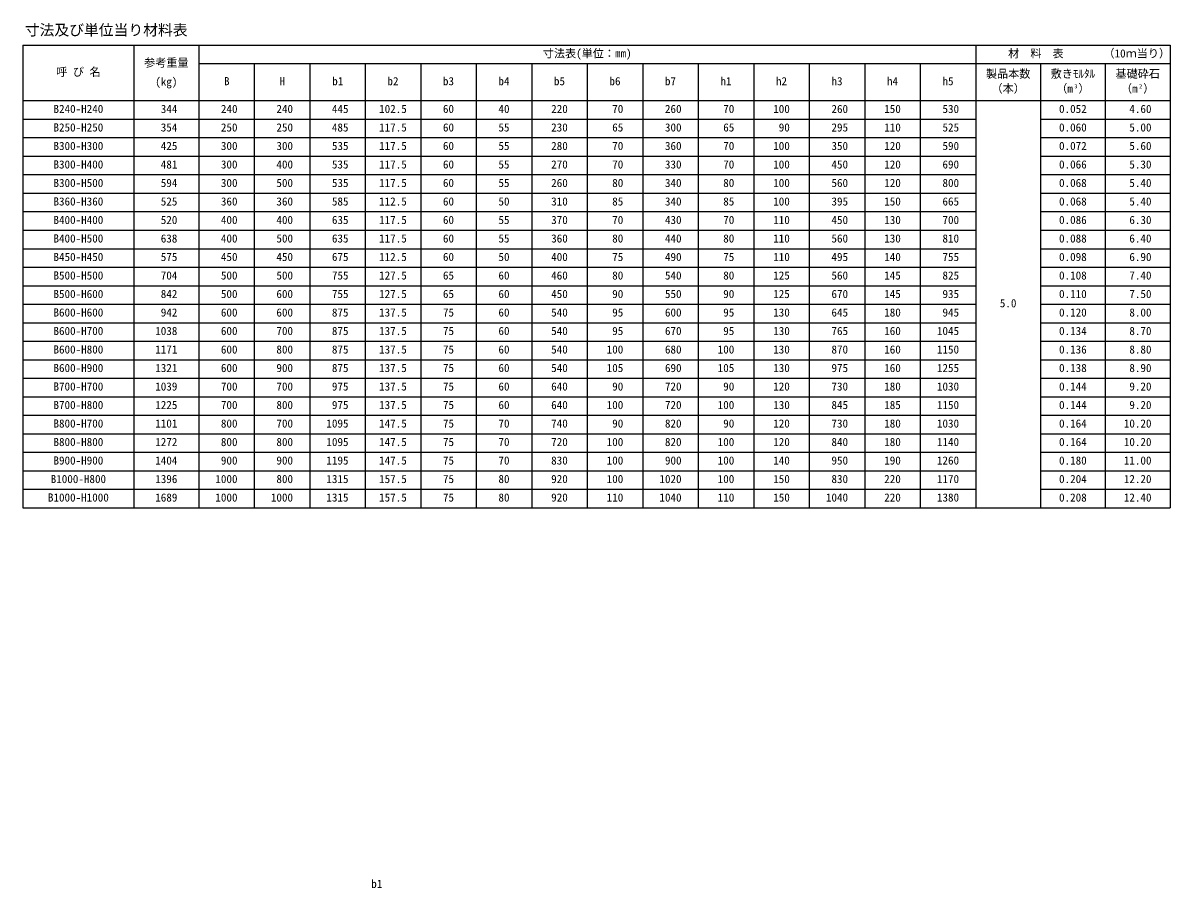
# Model space of a CAD drawing. Units: millimetres, scale not verified. Extents: x -33600 to 33600, y -11880 to 11880.
# Drawn here: x -29462 to -23262, y 1417 to 6092 of the extents above; entities that cross this region are included whole.
import ezdxf
from ezdxf.enums import TextEntityAlignment as Align

# ---------------------------------------------------------------- set-up
doc = ezdxf.new("R2010")
doc.units = ezdxf.units.MM
doc.header["$LTSCALE"] = 40
for name, color, linetype, lineweight in [('0-0_DIM', 7, 'Continuous', 25), ('0-3_HYO', 3, 'Continuous', 25), ('0-4_HYO2', 4, 'Continuous', 25), ('0-6_TXT', 7, 'Continuous', 25)]:
    doc.layers.add(name, color=color, linetype=linetype, lineweight=lineweight)
doc.styles.add('ＭＳ ゴシック', font='')
doc.styles.get('ＭＳ ゴシック').set_extended_font_data('MS Gothic')

msp = doc.modelspace()

# ---------------------------------------------------------------- linework, layer by layer
at = {"layer": '0-3_HYO'}
for p, q in [((-29462, 5972.6), (-29462, 3472.6)), ((-29462, 5972.6), (-23261.99, 5972.6)), ((-28862, 5972.6), (-28862, 3472.6)), ((-28512, 5972.6), (-28512, 3472.6)), ((-24311.99, 5972.6), (-24311.99, 3472.6)), ((-23261.99, 5972.6), (-23261.99, 3472.6)), ((-28512, 5872.6), (-23261.99, 5872.6)), ((-28212, 5872.6), (-28212, 3472.6)), ((-27912, 5872.6), (-27912, 3472.6)), ((-27612, 5872.6), (-27612, 3472.6)), ((-27312, 5872.6), (-27312, 3472.6)), ((-27012, 5872.6), (-27012, 3472.6)), ((-26711.99, 5872.6), (-26711.99, 3472.6)), ((-26411.99, 5872.6), (-26411.99, 3472.6)), ((-26111.99, 5872.6), (-26111.99, 3472.6)), ((-25811.99, 5872.6), (-25811.99, 3472.6)), ((-25511.99, 5872.6), (-25511.99, 3472.6)), ((-25211.99, 5872.6), (-25211.99, 3472.6)), ((-24911.99, 5872.6), (-24911.99, 3472.6)), ((-24611.99, 5872.6), (-24611.99, 3472.6)), ((-23961.99, 5872.6), (-23961.99, 3472.6)), ((-23611.99, 5872.6), (-23611.99, 3472.6)), ((-29462, 5672.6), (-23261.99, 5672.6)), ((-29462, 3472.6), (-23261.99, 3472.6))]:
    msp.add_line(p, q, dxfattribs=at)
at = {"layer": '0-4_HYO2'}
for p, q in [((-29462, 5572.6), (-24311.99, 5572.6)), ((-23961.99, 5572.6), (-23261.99, 5572.6)), ((-29462, 5472.6), (-24311.99, 5472.6)), ((-23961.99, 5472.6), (-23261.99, 5472.6)), ((-29462, 5372.6), (-24311.99, 5372.6)), ((-23961.99, 5372.6), (-23261.99, 5372.6)), ((-29462, 5272.6), (-24311.99, 5272.6)), ((-23961.99, 5272.6), (-23261.99, 5272.6)), ((-29462, 5172.6), (-24311.99, 5172.6)), ((-23961.99, 5172.6), (-23261.99, 5172.6)), ((-29462, 5072.6), (-24311.99, 5072.6)), ((-23961.99, 5072.6), (-23261.99, 5072.6)), ((-29462, 4972.6), (-24311.99, 4972.6)), ((-23961.99, 4972.6), (-23261.99, 4972.6)), ((-29462, 4872.6), (-24311.99, 4872.6)), ((-23961.99, 4872.6), (-23261.99, 4872.6)), ((-29462, 4772.6), (-24311.99, 4772.6)), ((-23961.99, 4772.6), (-23261.99, 4772.6)), ((-29462, 4672.6), (-24311.99, 4672.6)), ((-23961.99, 4672.6), (-23261.99, 4672.6)), ((-29462, 4572.6), (-24311.99, 4572.6)), ((-23961.99, 4572.6), (-23261.99, 4572.6)), ((-29462, 4472.6), (-24311.99, 4472.6)), ((-23961.99, 4472.6), (-23261.99, 4472.6)), ((-29462, 4372.6), (-24311.99, 4372.6)), ((-23961.99, 4372.6), (-23261.99, 4372.6)), ((-29462, 4272.6), (-24311.99, 4272.6)), ((-23961.99, 4272.6), (-23261.99, 4272.6)), ((-29462, 4172.6), (-24311.99, 4172.6)), ((-23961.99, 4172.6), (-23261.99, 4172.6)), ((-29462, 4072.6), (-24311.99, 4072.6)), ((-23961.99, 4072.6), (-23261.99, 4072.6)), ((-29462, 3972.6), (-24311.99, 3972.6)), ((-23961.99, 3972.6), (-23261.99, 3972.6)), ((-29462, 3872.6), (-24311.99, 3872.6)), ((-23961.99, 3872.6), (-23261.99, 3872.6)), ((-29462, 3772.6), (-24311.99, 3772.6)), ((-23961.99, 3772.6), (-23261.99, 3772.6)), ((-29462, 3672.6), (-24311.99, 3672.6)), ((-23961.99, 3672.6), (-23261.99, 3672.6)), ((-29462, 3572.6), (-24311.99, 3572.6)), ((-23961.99, 3572.6), (-23261.99, 3572.6))]:
    msp.add_line(p, q, dxfattribs=at)

# ---------------------------------------------------------------- texts
at = {"layer": '0-0_DIM', "style": 'ＭＳ ゴシック'}
msp.add_text('b1', height=43.99, dxfattribs=at).set_placement((-27579.4, 1404.8), align=Align.BOTTOM_LEFT)
at = {"layer": '0-6_TXT', "style": 'ＭＳ ゴシック'}
for s, height, p in [('寸法及び単位当り材料表', 58.65, (-29452, 6007.6)), ('寸法表(単位：㎜)', 43.99, (-26652, 5892.6)), ('材  料  表', 43.99, (-24136.99, 5892.6)), ('（', 43.99, (-23621.99, 5892.6)), ('当', 43.99, (-23441.99, 5892.6)), ('り', 43.99, (-23381.99, 5892.6)), ('）', 43.99, (-23321.99, 5892.6)), ('参考重量', 43.99, (-28807, 5842.6)), ('1', 43.99, (-23561.99, 5892.6)), ('0', 43.99, (-23531.99, 5892.6)), ('ｍ', 43.99, (-23501.99, 5892.6)), ('呼 び 名', 43.99, (-29282, 5792.6)), ('製品本数', 43.99, (-24256.99, 5782.6)), ('敷きﾓﾙﾀﾙ', 43.99, (-23906.99, 5782.6)), ('基礎砕石', 43.99, (-23556.99, 5782.6)), ('(kg)', 43.99, (-28747, 5739.83)), ('B', 43.99, (-28375.2, 5742.6)), ('H', 43.99, (-28075.2, 5742.6)), ('b1', 43.99, (-27790.2, 5742.6)), ('b2', 43.99, (-27492, 5742.6)), ('b3', 43.99, (-27192, 5742.6)), ('b4', 43.99, (-26892, 5742.6)), ('b5', 43.99, (-26591.99, 5742.6)), ('b6', 43.99, (-26291.99, 5742.6)), ('b7', 43.99, (-25991.99, 5742.6)), ('h1', 43.99, (-25691.99, 5742.6)), ('h2', 43.99, (-25391.99, 5742.6)), ('h3', 43.99, (-25091.99, 5742.6)), ('h4', 43.99, (-24791.99, 5742.6)), ('h5', 43.99, (-24491.99, 5742.6)), ('（本）', 43.99, (-24226.99, 5702.6)), ('（m ）', 43.99, (-23876.99, 5702.6)), ('（m ）', 43.99, (-23526.99, 5702.6)), ('3', 21.99, (-23779.51, 5732.6)), ('2', 21.99, (-23429.51, 5732.6)), ('B240-H240', 43.99, (-29297, 5592.6)), (' 344', 43.99, (-28747, 5592.6)), (' 240', 43.99, (-28422, 5592.6)), (' 240', 43.99, (-28122, 5592.6)), (' 445', 43.99, (-27822, 5592.6)), ('102.5', 43.99, (-27537, 5592.6)), ('60', 43.99, (-27192, 5592.6)), ('40', 43.99, (-26891.99, 5592.6)), ('220', 43.99, (-26606.99, 5592.6)), (' 70', 43.99, (-26306.99, 5592.6)), (' 260', 43.99, (-26021.99, 5592.6)), (' 70', 43.99, (-25706.99, 5592.6)), ('100', 43.99, (-25406.99, 5592.6)), (' 260', 43.99, (-25121.99, 5592.6)), ('150', 43.99, (-24806.99, 5592.6)), (' 530', 43.99, (-24521.99, 5592.6)), ('0.052', 43.99, (-23861.99, 5592.6)), (' 4.60', 43.99, (-23511.99, 5592.6)), ('B250-H250', 43.99, (-29297, 5492.6)), (' 354', 43.99, (-28747, 5492.6)), (' 250', 43.99, (-28422, 5492.6)), (' 250', 43.99, (-28122, 5492.6)), (' 485', 43.99, (-27822, 5492.6)), ('117.5', 43.99, (-27537, 5492.6)), ('60', 43.99, (-27192, 5492.6)), ('55', 43.99, (-26891.99, 5492.6)), ('230', 43.99, (-26606.99, 5492.6)), (' 65', 43.99, (-26306.99, 5492.6)), (' 300', 43.99, (-26021.99, 5492.6)), (' 65', 43.99, (-25706.99, 5492.6)), (' 90', 43.99, (-25406.99, 5492.6)), (' 295', 43.99, (-25121.99, 5492.6)), ('110', 43.99, (-24806.99, 5492.6)), (' 525', 43.99, (-24521.99, 5492.6)), ('0.060', 43.99, (-23861.99, 5492.6)), (' 5.00', 43.99, (-23511.99, 5492.6)), ('B300-H300', 43.99, (-29297, 5392.6)), (' 425', 43.99, (-28747, 5392.6)), (' 300', 43.99, (-28422, 5392.6)), (' 300', 43.99, (-28122, 5392.6)), (' 535', 43.99, (-27822, 5392.6)), ('117.5', 43.99, (-27537, 5392.6)), ('60', 43.99, (-27192, 5392.6)), ('55', 43.99, (-26891.99, 5392.6)), ('280', 43.99, (-26606.99, 5392.6)), (' 70', 43.99, (-26306.99, 5392.6)), (' 360', 43.99, (-26021.99, 5392.6)), (' 70', 43.99, (-25706.99, 5392.6)), ('100', 43.99, (-25406.99, 5392.6)), (' 350', 43.99, (-25121.99, 5392.6)), ('120', 43.99, (-24806.99, 5392.6)), (' 590', 43.99, (-24521.99, 5392.6)), ('0.072', 43.99, (-23861.99, 5392.6)), (' 5.60', 43.99, (-23511.99, 5392.6)), ('B300-H400', 43.99, (-29297, 5292.6)), (' 481', 43.99, (-28747, 5292.6)), (' 300', 43.99, (-28422, 5292.6)), (' 400', 43.99, (-28122, 5292.6)), (' 535', 43.99, (-27822, 5292.6)), ('117.5', 43.99, (-27537, 5292.6)), ('60', 43.99, (-27192, 5292.6)), ('55', 43.99, (-26891.99, 5292.6)), ('270', 43.99, (-26606.99, 5292.6)), (' 70', 43.99, (-26306.99, 5292.6)), (' 330', 43.99, (-26021.99, 5292.6)), (' 70', 43.99, (-25706.99, 5292.6)), ('100', 43.99, (-25406.99, 5292.6)), (' 450', 43.99, (-25121.99, 5292.6)), ('120', 43.99, (-24806.99, 5292.6)), (' 690', 43.99, (-24521.99, 5292.6)), ('0.066', 43.99, (-23861.99, 5292.6)), (' 5.30', 43.99, (-23511.99, 5292.6)), ('B300-H500', 43.99, (-29297, 5192.6)), (' 594', 43.99, (-28747, 5192.6)), (' 300', 43.99, (-28422, 5192.6)), (' 500', 43.99, (-28122, 5192.6)), (' 535', 43.99, (-27822, 5192.6)), ('117.5', 43.99, (-27537, 5192.6)), ('60', 43.99, (-27192, 5192.6)), ('55', 43.99, (-26891.99, 5192.6)), ('260', 43.99, (-26606.99, 5192.6)), (' 80', 43.99, (-26306.99, 5192.6)), (' 340', 43.99, (-26021.99, 5192.6)), (' 80', 43.99, (-25706.99, 5192.6)), ('100', 43.99, (-25406.99, 5192.6)), (' 560', 43.99, (-25121.99, 5192.6)), ('120', 43.99, (-24806.99, 5192.6)), (' 800', 43.99, (-24521.99, 5192.6)), ('0.068', 43.99, (-23861.99, 5192.6)), (' 5.40', 43.99, (-23511.99, 5192.6)), ('B360-H360', 43.99, (-29297, 5092.6)), (' 525', 43.99, (-28747, 5092.6)), (' 360', 43.99, (-28422, 5092.6)), (' 360', 43.99, (-28122, 5092.6)), (' 585', 43.99, (-27822, 5092.6)), ('112.5', 43.99, (-27537, 5092.6)), ('60', 43.99, (-27192, 5092.6)), ('50', 43.99, (-26891.99, 5092.6)), ('310', 43.99, (-26606.99, 5092.6)), (' 85', 43.99, (-26306.99, 5092.6)), (' 340', 43.99, (-26021.99, 5092.6)), (' 85', 43.99, (-25706.99, 5092.6)), ('100', 43.99, (-25406.99, 5092.6)), (' 395', 43.99, (-25121.99, 5092.6)), ('150', 43.99, (-24806.99, 5092.6)), (' 665', 43.99, (-24521.99, 5092.6)), ('0.068', 43.99, (-23861.99, 5092.6)), (' 5.40', 43.99, (-23511.99, 5092.6)), ('B400-H400', 43.99, (-29297, 4992.6)), (' 520', 43.99, (-28747, 4992.6)), (' 400', 43.99, (-28422, 4992.6)), (' 400', 43.99, (-28122, 4992.6)), (' 635', 43.99, (-27822, 4992.6)), ('117.5', 43.99, (-27537, 4992.6)), ('60', 43.99, (-27192, 4992.6)), ('55', 43.99, (-26891.99, 4992.6)), ('370', 43.99, (-26606.99, 4992.6)), (' 70', 43.99, (-26306.99, 4992.6)), (' 430', 43.99, (-26021.99, 4992.6)), (' 70', 43.99, (-25706.99, 4992.6)), ('110', 43.99, (-25406.99, 4992.6)), (' 450', 43.99, (-25121.99, 4992.6)), ('130', 43.99, (-24806.99, 4992.6)), (' 700', 43.99, (-24521.99, 4992.6)), ('0.086', 43.99, (-23861.99, 4992.6)), (' 6.30', 43.99, (-23511.99, 4992.6)), ('B400-H500', 43.99, (-29297, 4892.6)), (' 638', 43.99, (-28747, 4892.6)), (' 400', 43.99, (-28422, 4892.6)), (' 500', 43.99, (-28122, 4892.6)), (' 635', 43.99, (-27822, 4892.6)), ('117.5', 43.99, (-27537, 4892.6)), ('60', 43.99, (-27192, 4892.6)), ('55', 43.99, (-26891.99, 4892.6)), ('360', 43.99, (-26606.99, 4892.6)), (' 80', 43.99, (-26306.99, 4892.6)), (' 440', 43.99, (-26021.99, 4892.6)), (' 80', 43.99, (-25706.99, 4892.6)), ('110', 43.99, (-25406.99, 4892.6)), (' 560', 43.99, (-25121.99, 4892.6)), ('130', 43.99, (-24806.99, 4892.6)), (' 810', 43.99, (-24521.99, 4892.6)), ('0.088', 43.99, (-23861.99, 4892.6)), (' 6.40', 43.99, (-23511.99, 4892.6)), ('B450-H450', 43.99, (-29297, 4792.6)), (' 575', 43.99, (-28747, 4792.6)), (' 450', 43.99, (-28422, 4792.6)), (' 450', 43.99, (-28122, 4792.6)), (' 675', 43.99, (-27822, 4792.6)), ('112.5', 43.99, (-27537, 4792.6)), ('60', 43.99, (-27192, 4792.6)), ('50', 43.99, (-26891.99, 4792.6)), ('400', 43.99, (-26606.99, 4792.6)), (' 75', 43.99, (-26306.99, 4792.6)), (' 490', 43.99, (-26021.99, 4792.6)), (' 75', 43.99, (-25706.99, 4792.6)), ('110', 43.99, (-25406.99, 4792.6)), (' 495', 43.99, (-25121.99, 4792.6)), ('140', 43.99, (-24806.99, 4792.6)), (' 755', 43.99, (-24521.99, 4792.6)), ('0.098', 43.99, (-23861.99, 4792.6)), (' 6.90', 43.99, (-23511.99, 4792.6)), ('B500-H500', 43.99, (-29297, 4692.6)), (' 704', 43.99, (-28747, 4692.6)), (' 500', 43.99, (-28422, 4692.6)), (' 500', 43.99, (-28122, 4692.6)), (' 755', 43.99, (-27822, 4692.6)), ('127.5', 43.99, (-27537, 4692.6)), ('65', 43.99, (-27192, 4692.6)), ('60', 43.99, (-26891.99, 4692.6)), ('460', 43.99, (-26606.99, 4692.6)), (' 80', 43.99, (-26306.99, 4692.6)), (' 540', 43.99, (-26021.99, 4692.6)), (' 80', 43.99, (-25706.99, 4692.6)), ('125', 43.99, (-25406.99, 4692.6)), (' 560', 43.99, (-25121.99, 4692.6)), ('145', 43.99, (-24806.99, 4692.6)), (' 825', 43.99, (-24521.99, 4692.6)), ('0.108', 43.99, (-23861.99, 4692.6)), (' 7.40', 43.99, (-23511.99, 4692.6)), ('B500-H600', 43.99, (-29297, 4592.6)), (' 842', 43.99, (-28747, 4592.6)), (' 500', 43.99, (-28422, 4592.6)), (' 600', 43.99, (-28122, 4592.6)), (' 755', 43.99, (-27822, 4592.6)), ('127.5', 43.99, (-27537, 4592.6)), ('65', 43.99, (-27192, 4592.6)), ('60', 43.99, (-26891.99, 4592.6)), ('450', 43.99, (-26606.99, 4592.6)), (' 90', 43.99, (-26306.99, 4592.6)), (' 550', 43.99, (-26021.99, 4592.6)), (' 90', 43.99, (-25706.99, 4592.6)), ('125', 43.99, (-25406.99, 4592.6)), (' 670', 43.99, (-25121.99, 4592.6)), ('145', 43.99, (-24806.99, 4592.6)), (' 935', 43.99, (-24521.99, 4592.6)), ('5.0', 43.99, (-24181.99, 4542.6)), ('0.110', 43.99, (-23861.99, 4592.6)), (' 7.50', 43.99, (-23511.99, 4592.6)), ('B600-H600', 43.99, (-29297, 4492.6)), (' 942', 43.99, (-28747, 4492.6)), (' 600', 43.99, (-28422, 4492.6)), (' 600', 43.99, (-28122, 4492.6)), (' 875', 43.99, (-27822, 4492.6)), ('137.5', 43.99, (-27537, 4492.6)), ('75', 43.99, (-27192, 4492.6)), ('60', 43.99, (-26891.99, 4492.6)), ('540', 43.99, (-26606.99, 4492.6)), (' 95', 43.99, (-26306.99, 4492.6)), (' 600', 43.99, (-26021.99, 4492.6)), (' 95', 43.99, (-25706.99, 4492.6)), ('130', 43.99, (-25406.99, 4492.6)), (' 645', 43.99, (-25121.99, 4492.6)), ('180', 43.99, (-24806.99, 4492.6)), (' 945', 43.99, (-24521.99, 4492.6)), ('0.120', 43.99, (-23861.99, 4492.6)), (' 8.00', 43.99, (-23511.99, 4492.6)), ('B600-H700', 43.99, (-29297, 4392.6)), ('1038', 43.99, (-28747, 4392.6)), (' 600', 43.99, (-28422, 4392.6)), (' 700', 43.99, (-28122, 4392.6)), (' 875', 43.99, (-27822, 4392.6)), ('137.5', 43.99, (-27537, 4392.6)), ('75', 43.99, (-27192, 4392.6)), ('60', 43.99, (-26891.99, 4392.6)), ('540', 43.99, (-26606.99, 4392.6)), (' 95', 43.99, (-26306.99, 4392.6)), (' 670', 43.99, (-26021.99, 4392.6)), (' 95', 43.99, (-25706.99, 4392.6)), ('130', 43.99, (-25406.99, 4392.6)), (' 765', 43.99, (-25121.99, 4392.6)), ('160', 43.99, (-24806.99, 4392.6)), ('1045', 43.99, (-24521.99, 4392.6)), ('0.134', 43.99, (-23861.99, 4392.6)), (' 8.70', 43.99, (-23511.99, 4392.6)), ('B600-H800', 43.99, (-29297, 4292.6)), ('1171', 43.99, (-28747, 4292.6)), (' 600', 43.99, (-28422, 4292.6)), (' 800', 43.99, (-28122, 4292.6)), (' 875', 43.99, (-27822, 4292.6)), ('137.5', 43.99, (-27537, 4292.6)), ('75', 43.99, (-27192, 4292.6)), ('60', 43.99, (-26891.99, 4292.6)), ('540', 43.99, (-26606.99, 4292.6)), ('100', 43.99, (-26306.99, 4292.6)), (' 680', 43.99, (-26021.99, 4292.6)), ('100', 43.99, (-25706.99, 4292.6)), ('130', 43.99, (-25406.99, 4292.6)), (' 870', 43.99, (-25121.99, 4292.6)), ('160', 43.99, (-24806.99, 4292.6)), ('1150', 43.99, (-24521.99, 4292.6)), ('0.136', 43.99, (-23861.99, 4292.6)), (' 8.80', 43.99, (-23511.99, 4292.6)), ('B600-H900', 43.99, (-29297, 4192.6)), ('1321', 43.99, (-28747, 4192.6)), (' 600', 43.99, (-28422, 4192.6)), (' 900', 43.99, (-28122, 4192.6)), (' 875', 43.99, (-27822, 4192.6)), ('137.5', 43.99, (-27537, 4192.6)), ('75', 43.99, (-27192, 4192.6)), ('60', 43.99, (-26891.99, 4192.6)), ('540', 43.99, (-26606.99, 4192.6)), ('105', 43.99, (-26306.99, 4192.6)), (' 690', 43.99, (-26021.99, 4192.6)), ('105', 43.99, (-25706.99, 4192.6)), ('130', 43.99, (-25406.99, 4192.6)), (' 975', 43.99, (-25121.99, 4192.6)), ('160', 43.99, (-24806.99, 4192.6)), ('1255', 43.99, (-24521.99, 4192.6)), ('0.138', 43.99, (-23861.99, 4192.6)), (' 8.90', 43.99, (-23511.99, 4192.6)), ('B700-H700', 43.99, (-29297, 4092.6)), ('1039', 43.99, (-28747, 4092.6)), (' 700', 43.99, (-28422, 4092.6)), (' 700', 43.99, (-28122, 4092.6)), (' 975', 43.99, (-27822, 4092.6)), ('137.5', 43.99, (-27537, 4092.6)), ('75', 43.99, (-27192, 4092.6)), ('60', 43.99, (-26891.99, 4092.6)), ('640', 43.99, (-26606.99, 4092.6)), (' 90', 43.99, (-26306.99, 4092.6)), (' 720', 43.99, (-26021.99, 4092.6)), (' 90', 43.99, (-25706.99, 4092.6)), ('120', 43.99, (-25406.99, 4092.6)), (' 730', 43.99, (-25121.99, 4092.6)), ('180', 43.99, (-24806.99, 4092.6)), ('1030', 43.99, (-24521.99, 4092.6)), ('0.144', 43.99, (-23861.99, 4092.6)), (' 9.20', 43.99, (-23511.99, 4092.6)), ('B700-H800', 43.99, (-29297, 3992.6)), ('1225', 43.99, (-28747, 3992.6)), (' 700', 43.99, (-28422, 3992.6)), (' 800', 43.99, (-28122, 3992.6)), (' 975', 43.99, (-27822, 3992.6)), ('137.5', 43.99, (-27537, 3992.6)), ('75', 43.99, (-27192, 3992.6)), ('60', 43.99, (-26891.99, 3992.6)), ('640', 43.99, (-26606.99, 3992.6)), ('100', 43.99, (-26306.99, 3992.6)), (' 720', 43.99, (-26021.99, 3992.6)), ('100', 43.99, (-25706.99, 3992.6)), ('130', 43.99, (-25406.99, 3992.6)), (' 845', 43.99, (-25121.99, 3992.6)), ('185', 43.99, (-24806.99, 3992.6)), ('1150', 43.99, (-24521.99, 3992.6)), ('0.144', 43.99, (-23861.99, 3992.6)), (' 9.20', 43.99, (-23511.99, 3992.6)), ('B800-H700', 43.99, (-29297, 3892.6)), ('1101', 43.99, (-28747, 3892.6)), (' 800', 43.99, (-28422, 3892.6)), (' 700', 43.99, (-28122, 3892.6)), ('1095', 43.99, (-27822, 3892.6)), ('147.5', 43.99, (-27537, 3892.6)), ('75', 43.99, (-27192, 3892.6)), ('70', 43.99, (-26891.99, 3892.6)), ('740', 43.99, (-26606.99, 3892.6)), (' 90', 43.99, (-26306.99, 3892.6)), (' 820', 43.99, (-26021.99, 3892.6)), (' 90', 43.99, (-25706.99, 3892.6)), ('120', 43.99, (-25406.99, 3892.6)), (' 730', 43.99, (-25121.99, 3892.6)), ('180', 43.99, (-24806.99, 3892.6)), ('1030', 43.99, (-24521.99, 3892.6)), ('0.164', 43.99, (-23861.99, 3892.6)), ('10.20', 43.99, (-23511.99, 3892.6)), ('B800-H800', 43.99, (-29297, 3792.6)), ('1272', 43.99, (-28747, 3792.6)), (' 800', 43.99, (-28422, 3792.6)), (' 800', 43.99, (-28122, 3792.6)), ('1095', 43.99, (-27822, 3792.6)), ('147.5', 43.99, (-27537, 3792.6)), ('75', 43.99, (-27192, 3792.6)), ('70', 43.99, (-26891.99, 3792.6)), ('720', 43.99, (-26606.99, 3792.6)), ('100', 43.99, (-26306.99, 3792.6)), (' 820', 43.99, (-26021.99, 3792.6)), ('100', 43.99, (-25706.99, 3792.6)), ('120', 43.99, (-25406.99, 3792.6)), (' 840', 43.99, (-25121.99, 3792.6)), ('180', 43.99, (-24806.99, 3792.6)), ('1140', 43.99, (-24521.99, 3792.6)), ('0.164', 43.99, (-23861.99, 3792.6)), ('10.20', 43.99, (-23511.99, 3792.6)), ('B900-H900', 43.99, (-29297, 3692.6)), ('1404', 43.99, (-28747, 3692.6)), (' 900', 43.99, (-28422, 3692.6)), (' 900', 43.99, (-28122, 3692.6)), ('1195', 43.99, (-27822, 3692.6)), ('147.5', 43.99, (-27537, 3692.6)), ('75', 43.99, (-27192, 3692.6)), ('70', 43.99, (-26891.99, 3692.6)), ('830', 43.99, (-26606.99, 3692.6)), ('100', 43.99, (-26306.99, 3692.6)), (' 900', 43.99, (-26021.99, 3692.6)), ('100', 43.99, (-25706.99, 3692.6)), ('140', 43.99, (-25406.99, 3692.6)), (' 950', 43.99, (-25121.99, 3692.6)), ('190', 43.99, (-24806.99, 3692.6)), ('1260', 43.99, (-24521.99, 3692.6)), ('0.180', 43.99, (-23861.99, 3692.6)), ('11.00', 43.99, (-23511.99, 3692.6)), ('B1000-H800', 43.99, (-29312, 3592.6)), ('1396', 43.99, (-28747, 3592.6)), ('1000', 43.99, (-28422, 3592.6)), (' 800', 43.99, (-28122, 3592.6)), ('1315', 43.99, (-27822, 3592.6)), ('157.5', 43.99, (-27537, 3592.6)), ('75', 43.99, (-27192, 3592.6)), ('80', 43.99, (-26891.99, 3592.6)), ('920', 43.99, (-26606.99, 3592.6)), ('100', 43.99, (-26306.99, 3592.6)), ('1020', 43.99, (-26021.99, 3592.6)), ('100', 43.99, (-25706.99, 3592.6)), ('150', 43.99, (-25406.99, 3592.6)), (' 830', 43.99, (-25121.99, 3592.6)), ('220', 43.99, (-24806.99, 3592.6)), ('1170', 43.99, (-24521.99, 3592.6)), ('0.204', 43.99, (-23861.99, 3592.6)), ('12.20', 43.99, (-23511.99, 3592.6)), ('B1000-H1000', 43.99, (-29327, 3492.6)), ('1689', 43.99, (-28747, 3492.6)), ('1000', 43.99, (-28422, 3492.6)), ('1000', 43.99, (-28122, 3492.6)), ('1315', 43.99, (-27822, 3492.6)), ('157.5', 43.99, (-27537, 3492.6)), ('75', 43.99, (-27192, 3492.6)), ('80', 43.99, (-26891.99, 3492.6)), ('920', 43.99, (-26606.99, 3492.6)), ('110', 43.99, (-26306.99, 3492.6)), ('1040', 43.99, (-26021.99, 3492.6)), ('110', 43.99, (-25706.99, 3492.6)), ('150', 43.99, (-25406.99, 3492.6)), ('1040', 43.99, (-25121.99, 3492.6)), ('220', 43.99, (-24806.99, 3492.6)), ('1380', 43.99, (-24521.99, 3492.6)), ('0.208', 43.99, (-23861.99, 3492.6)), ('12.40', 43.99, (-23511.99, 3492.6))]:
    msp.add_text(s, height=height, dxfattribs=at).set_placement(p, align=Align.BOTTOM_LEFT)

doc.saveas('drawing.dxf')
